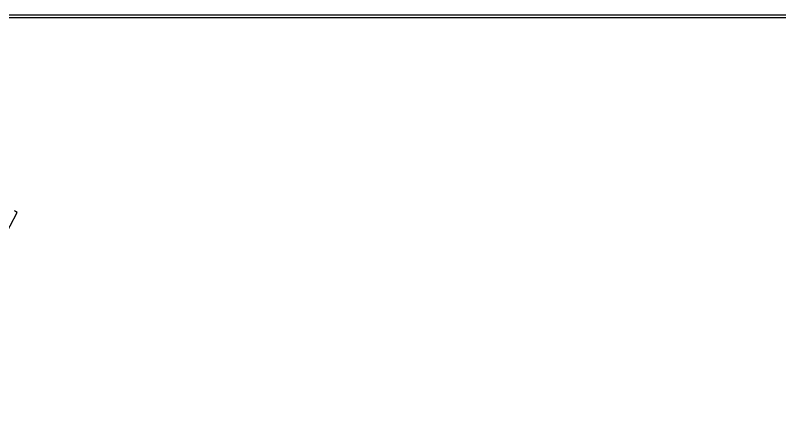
# Model space of a CAD drawing. Extents: x 0 to 7087, y 0 to 4724.
# Drawn here: x 3888 to 5954, y 3634 to 4724 of the extents above; entities that cross this region are included whole.
import ezdxf

# ---------------------------------------------------------------- set-up
doc = ezdxf.new("R2010")
doc.units = 0

msp = doc.modelspace()

# ---------------------------------------------------------------- linework, layer by layer
for points in [[(6679.454404, 791.75405, 0.000001), (6397.472142, 1046.787835, 0.000001), (6069.5, 1343.414553, -0.000021), (5743.678033, 1638.121174, -0.000035), (5468.71875, 1886.879035, -0.000001), (5219.850244, 2112.065315, -0.01151), (5216.5, 2115.240038), (5212.5, 2119.209169), (5220, 2115.188338, 0.001272), (5252.276589, 2097.990111, 0.000002), (5820.76871, 1796.93329), (6404.232052, 1487.951359, 0.030125)], [(5306.980115, 216.220109, 0.000001), (5194.709925, 423.334713, 0.000017), (5070.072008, 653.24502, 0.000011), (4922.729878, 925, -0.000032), (4775.598408, 1196.394231, -0.000053), (4651.653342, 1425.1125, -0.000001), (4539.128075, 1632.810979, -0.043589)], [(6231.295543, 1588.166948, 0.000028), (6035.290595, 1692.025435, 0.000017), (5802.522794, 1815.336742, -0.000087), (5569.758034, 1938.688216, -0.000145), (5373.759285, 2042.672399, -0.000001), (5195.709751, 2137.200618, -0.192573), (5195.25331, 2137.740069, -0.319555), (5195.527972, 2138.637991, -0.000003), (5370.619532, 2273.225485, -0.00001), (5544.780584, 2407.090447, -0.077987), (5547.846158, 2408.763732, -0.226366), (5548.424573, 2408.704966, -0.000001), (5727.394647, 2299.842302, -0.000133), (5924.292322, 2180.002457, -0.00008), (6158.041196, 2037.597026)], [(6160.504317, 2462.162505, -0.000141), (5951.565135, 2512.957262, -0.000001), (5749.985804, 2562.02342, -0.137515), (5749.203537, 2562.46313, -0.277606), (5749.122732, 2562.787943, -0.076591), (5749.361661, 2563.281762, -0.054282), (5749.859203, 2563.858308, -0.032541), (5750.560332, 2564.431461, 0.0083), (5752.099194, 2565.569678, 0.000011), (5781.439599, 2588.035255, 0.000097), (5814.304062, 2613.210415, 0.00006), (5852.957451, 2642.839265, -0.000839), (5891.551563, 2672.327283, -0.001392), (5924.211775, 2697.051428, -0.000084), (5953.637278, 2719.190509, -0.30604), (5954.457451, 2719.232271, -0.018713)], [(6592.07559, 1781.357108, 0.00001), (6395.801089, 1900.967422, 0.000006), (6162.72301, 2042.995235, -0.000108), (5929.690837, 2185.060109, -0.00018), (5733.561876, 2304.782547, -0.000001), (5555.403848, 2413.623819, -0.353388), (5555.22301, 2414.130206, -0.145), (5555.607108, 2414.663281, -0.000028), (5582.443634, 2435.421389, -0.000614), (5612.204661, 2458.380599, -0.000372), (5647.5, 2485.498451, -0.000434), (5701.968239, 2527.207655, -0.004242), (5725.153704, 2544.620426, -0.00399), (5739.214447, 2554.822667, -0.197232), (5742.5, 2555.592806, -0.019589), (5744.925067, 2555.105274, -0.000006), (5842.673948, 2531.435278, -0.000108), (5951.102135, 2505.15319, -0.000065), (6079.30493, 2474.030902)], [(5555.34416, 980.541909, -0.000001), (5678.911179, 867.897119, -0.000083)], [(6373.302642, 244.929171, 0.000001), (6251.150246, 356.366988, 0.000021)], [(3615.925633, 3667.053647, -0.000002), (3641.728749, 3715.748958, -0.000001), (3683.548406, 3794.66941, -0.000001), (3731.295565, 3884.775511, -0.000001), (3778.830453, 3974.480516), (3893.809256, 4191.461032), (3888.744859, 4194.230516, 0.001317), (3886.791169, 4195.292222, 0.002114)], [(1840.425828, 3215.248007, -0.000001), (1750.933564, 3201.206536, -0.000135)], [(4749.665349, 793.063305, 0.000001), (4721.748575, 903.856146, 0.007095)], [(4570.12107, 1505.740836, -0.000001), (4545.158775, 1605.268138, -0.26365)], [(5190.987185, 1450.23205, -0.000106), (5063.865964, 1614.717554, -0.000176), (4956.814158, 1753.396521, -0.000003), (4859.701831, 1879.292647, -0.124838), (4859.295055, 1880.23205, -0.275631), (4859.890578, 1881.733249, -0.000009), (5021.586333, 2005.990905, -0.000015), (5182.878677, 2129.926264, -0.150918), (5185.5, 2130.899681, -0.270575), (5186.12828, 2130.578553, -0.000053), (5206.072739, 2099.441079, -0.001073), (5228.126667, 2064.838912, -0.000647), (5254.130602, 2023.727864, 0.000067), (5300.739491, 1949.8517, 0.000003), (5457.26281, 1701.835685, 0.000005), (5643.136416, 1407.324188, 0.000004), (5850.67387, 1078.5, -0.000008), (6053.543664, 757.065756, -0.000013), (6224.468476, 486.221875)], [(4912.327304, 147.416691, -0.000001), (4884.371973, 258.307726, -0.000042)], [(2454.393481, 3501.026403, 0.000001), (2517.540201, 3531.39011, 0.062771)], [(3593.512849, 3650.132812, -0.000002), (3543.723597, 3556.255828, -0.018461)], [(4862.716426, 1616, -0.000193), (4801.141341, 1671.071486, -0.000321), (4749.291576, 1717.541033, -0.000006), (4702.305543, 1759.707099, -0.184586), (4702.072515, 1760.160963, -0.260665), (4702.257415, 1760.597431, -0.000041), (4724.106724, 1777.555653, -0.000933), (4748.361124, 1796.30497, -0.000562), (4777.184419, 1818.448767, -0.000435), (4824.615683, 1854.738031, -0.006043), (4841.917384, 1867.62347, -0.008184), (4851.767859, 1874.532781, -0.36541), (4854.084332, 1874.287803, -0.026547), (4855.40854, 1872.752403, -0.000002), (4948.625335, 1752.293917, -0.000079), (5051.570331, 1619.219645, -0.000048), (5173.517052, 1461.5, -0.000009), (5295.420491, 1303.799295, -0.000015), (5398.226401, 1170.790625)], [(5982.658973, 2709.702957, -0.000002), (6088.233851, 2670.531374, -0.000202)], [(6450.22633, 2376, -0.000003), (6305.76258, 2478.782248, -0.000005), (6175.84193, 2571.220518, -0.000003), (6066.608729, 2648.942153, -0.000054)], [(6042.487742, 788.839111, 0.000046), (5634.757854, 1435.006179, 0.000057), (5254.799957, 2036.884536, -0.000387), (5236.083346, 2066.576206, -0.000644), (5220.372479, 2091.613896, -0.000017), (5206.185697, 2114.289272, -0.360562), (5206.21787, 2114.529603, -0.38285), (5206.447259, 2114.532894, -0.000349), (5210.83224, 2110.705365, -0.002937), (5215.746678, 2106.358452, -0.001766), (5221.530181, 2101.145067, 0.00049), (5413.830573, 1926.909787, 0.000017), (6158.626144, 1253.456846)], [(2087.308865, 3324.525265, -0.000002), (2150.352133, 3354.892074, -0.000188)], [(6711.845562, 3203.125316, -0.000005), (6530, 3197.515082, 0.000023)], [(6519.576902, 2970.695787, 0.000005), (6714.675247, 2962.081574, 0.102992)], [(2510.846271, 3352.20417, -0.000001), (2507.660792, 3319.483316, -0.120384)], [(5955.291577, 2718.685155, -0.000002), (6019.378126, 2673.131519, -0.000053), (6090.144686, 2622.818036, -0.000032), (6174, 2563.177294, -0.000085)], [(1855.853411, 3386.98061, -0.000004), (1741.150748, 3416.605863, -0.00028)], [(3923.171421, 2194.538956, -0.000002), (3893.143163, 2276.220358, -0.113392)], [(4545.463117, 1605.546108, -0.000002), (4590.813587, 1522.171778, -0.000208)], [(6481.326468, 2531.779645, 0.000019), (6342.5, 2583.481484, -0.00001), (6049.295709, 2692.671082, -0.000553)], [(2507.482905, 3319.252036, -0.000002), (2469.580885, 3313.292048, -0.000177)], [(5946.256619, 3170.492096, -0.000013), (6180.622249, 3130.059393, -0.000011), (6415.449309, 3089.535159, -0.051179)], [(6159.778392, 2886.572742, -0.000049), (6009.536212, 2771.424635), (5954.151694, 2728.985622), (5752.325847, 2872.591207, -0.00007), (5674.871144, 2927.718946, -0.000115), (5609.50728, 2974.277498, -0.000004), (5550.375654, 3016.418034, -0.035037), (5549.55, 3017.098396, -0.389262), (5549.525309, 3017.455153, -0.154832), (5549.969903, 3017.752987, -0.053397), (5551.041861, 3017.943982, -0.01741), (5552.650186, 3018, -0.013052), (5555.904493, 3017.915033, -0.000016), (5621.428075, 3014.48905, -0.000146), (5694.776773, 3010.630124, -0.00009), (5781.100186, 3006.047831, 0.000417), (5877.143095, 3001.012571, 0.000338), (5980.193492, 2995.765775, 0.000341)], [(3833.541897, 4102.926562, 0.000065), (3778.724967, 3999.549892, 0.000039), (3713.641076, 3876.75, -0.000034), (3648.504441, 3753.847778, -0.000056)], [(5435.942826, 1099.380921, -0.000007), (5255.393911, 1262.628952, 0.000337)], [(6365.0103, 2985.606461, -0.000006), (6305.498352, 2988.399338, -0.18675)]]:
    msp.add_lwpolyline(points, format="xyb")
for points in [[(0, 2362), (0, 0), (3543.5, 0), (7087, 0), (7087, 2362), (7087, 4724), (3543.5, 4724), (0, 4724)], [(7081, 2362), (7081, 6), (3543.5, 6), (6, 6), (6, 2362), (6, 4718), (3543.5, 4718), (7081, 4718)]]:
    msp.add_lwpolyline(points, close=True)

doc.saveas('drawing.dxf')
